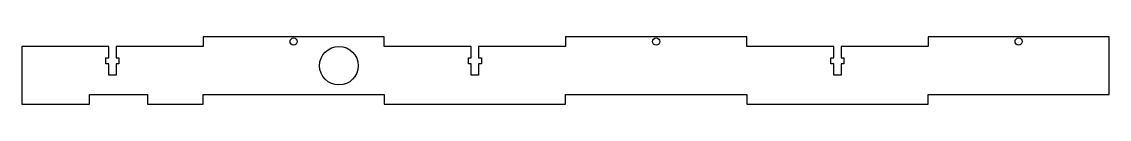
# Model space of a CAD drawing. Header units: millimetres. Extents: x -375 to 75, y -24 to 4.
import ezdxf

# ---------------------------------------------------------------- set-up
doc = ezdxf.new("R2010")
doc.units = ezdxf.units.MM

msp = doc.modelspace()

# ---------------------------------------------------------------- linework, layer by layer
msp.add_lwpolyline([(-225, -20), (-225, -24), (-150, -24), (-150, -20), (-75, -20), (-75, -24), (0, -24), (0, -20), (75, -20), (75, 4), (0, 4), (0, 0), (-36, 0), (-36, -4.8), (-34.8, -4.8), (-34.8, -7.2), (-36, -7.2), (-36, -12), (-39, -12), (-39, -7.2), (-40.2, -7.2), (-40.2, -4.8), (-39, -4.8), (-39, 0), (-75, 0), (-75, 4), (-150, 4), (-150, 0), (-186, 0), (-186, -4.8), (-184.8, -4.8), (-184.8, -7.2), (-186, -7.2), (-186, -12), (-189, -12), (-189, -7.2), (-190.2, -7.2), (-190.2, -4.8), (-189, -4.8), (-189, 0), (-225, 0), (-225, 4), (-300, 4), (-300, 0), (-336, 0), (-336, -4.8), (-334.8, -4.8), (-334.8, -7.2), (-336, -7.2), (-336, -12), (-339, -12), (-339, -7.2), (-340.2, -7.2), (-340.2, -4.8), (-339, -4.8), (-339, 0), (-375, 0), (-375, -24), (-347, -24), (-347, -20), (-323, -20), (-323, -24), (-300, -24), (-300, -20)], close=True)
for centre, radius in [((-262.5, 2), 1.5), ((-112.5, 2), 1.5), ((37.5, 2), 1.5), ((-243.75, -8), 8)]:
    msp.add_circle(centre, radius)

doc.saveas('drawing.dxf')
